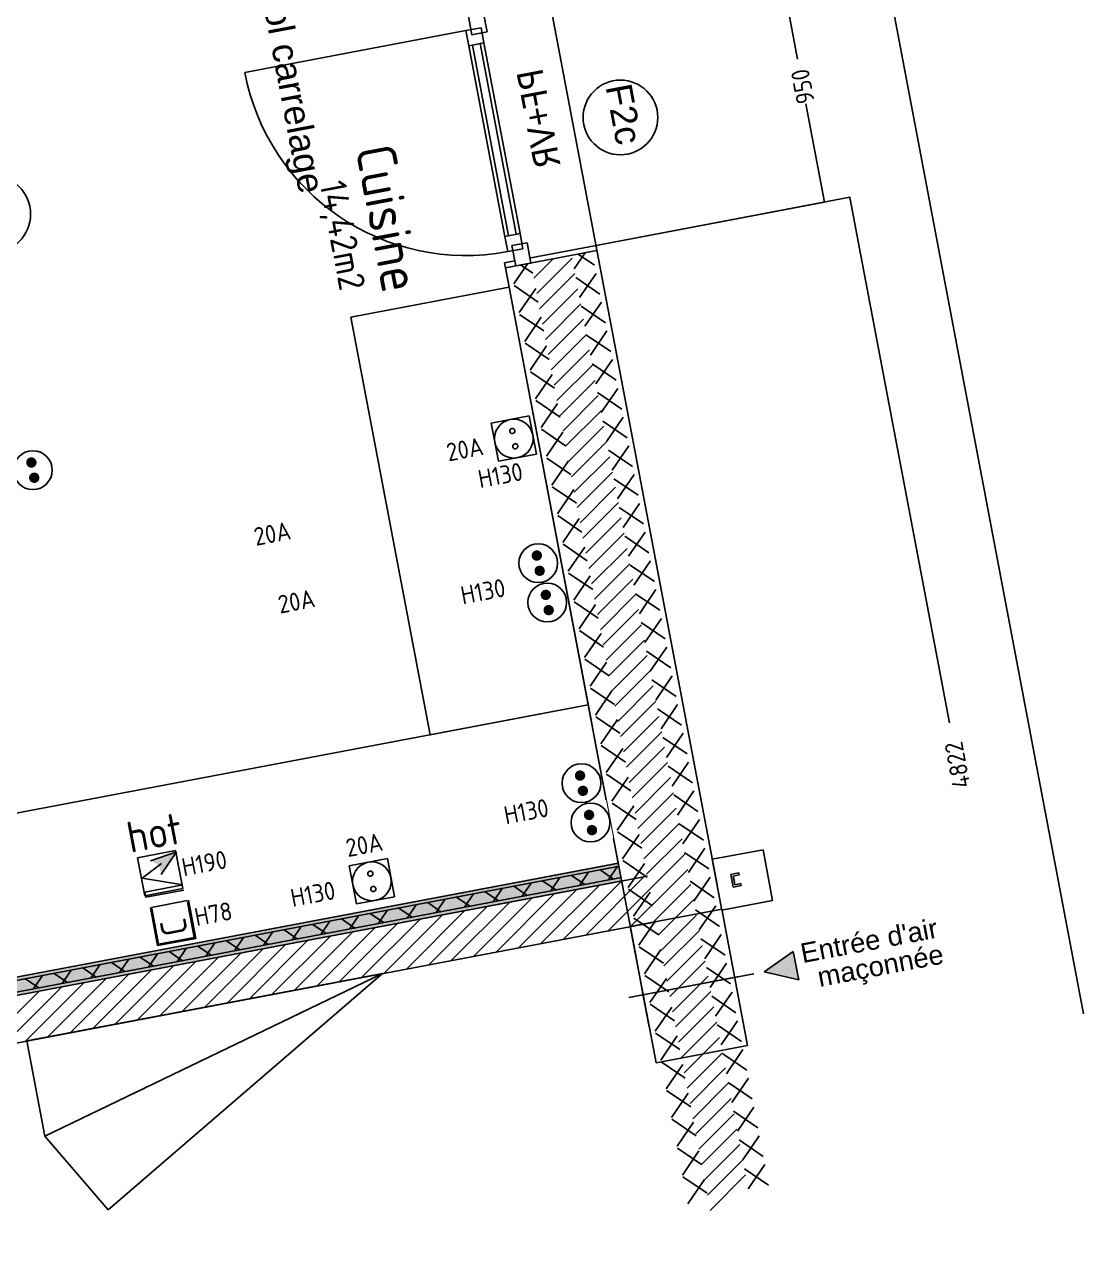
# Model space of a CAD drawing. Header units: centimetres. Extents: x 209280 to 319866, y -365283 to -277503.
# Drawn here: x 312121 to 316218, y -303834 to -299090 of the extents above; entities that cross this region are included whole.
import ezdxf

# ---------------------------------------------------------------- set-up
doc = ezdxf.new("R2010")
doc.units = ezdxf.units.CM
doc.layers.get('0').update_dxf_attribs({"color": 252})
for name, color, linetype, lineweight in [('0-PROJET-BOIS', 7, 'Continuous', 5), ('0-PROJET-CLOISONS', 7, 'Continuous', 5), ('0-PROJET-DESSINS CRÉES', 7, 'Continuous', 9), ("0-PROJET-ENTREE D'AIR", 7, 'Continuous', 18), ('0-PROJET-MENUISERIES EXT', 7, 'Continuous', 5), ('0-PROJET-MUR BETON', 7, 'Continuous', 35), ('0-PROJET-TEXTE', 7, 'Continuous', 5), ('Aucune', 7, 'Continuous', 5), ('prlm-ELEC-CFO', 1, 'Continuous', 25)]:
    doc.layers.add(name, color=color, linetype=linetype, lineweight=lineweight)
doc.styles.add('Helvetica', font='arial.ttf')
doc.styles.add('Lucida Grande', font='')
doc.styles.get("Standard").update_dxf_attribs({"font": 'isocp.shx', "height": 100})
doc.styles.get('Lucida Grande').set_extended_font_data('Lucida Grande')

# ---------------------------------------------------------------- blocks, each defined once
blk = doc.blocks.new('xi.PCHT')
at = {"color": 0, "lineweight": 5}
blk.add_wipeout([(-7.5, -7.5), (7.5, -7.5), (7.5, 7.5), (-7.5, 7.5)], dxfattribs=at).dxf.layer = 'prlm-ELEC-CFO'
at = {"layer": 'prlm-ELEC-CFO', "color": 0, "linetype": 'ByBlock', "lineweight": 5, "const_width": 2}
for points in [[(-4, 0, 1), (-2, 0, 1)], [(2, 0, 1), (4, 0, 1)]]:
    blk.add_lwpolyline(points, format="xyb", close=True, dxfattribs=at)
at = {"layer": 'prlm-ELEC-CFO', "color": 0, "linetype": 'ByBlock', "lineweight": -2}
blk.add_circle((0, 0), 7.5, dxfattribs=at)
blk = doc.blocks.new('xi.PC')
at = {"color": 0, "lineweight": 5}
blk.add_wipeout([(-7.5, -7.5), (7.5, -7.5), (7.5, 7.5), (-7.5, 7.5)], dxfattribs=at).dxf.layer = 'prlm-ELEC-CFO'
at = {"layer": 'prlm-ELEC-CFO', "color": 0, "linetype": 'ByBlock', "lineweight": 5, "const_width": 2}
for points in [[(-4, 0, 1), (-2, 0, 1)], [(2, 0, 1), (4, 0, 1)]]:
    blk.add_lwpolyline(points, format="xyb", close=True, dxfattribs=at)
at = {"layer": 'prlm-ELEC-CFO', "color": 0, "linetype": 'ByBlock', "lineweight": -2}
blk.add_circle((0, 0), 7.5, dxfattribs=at)

msp = doc.modelspace()

# ---------------------------------------------------------------- hatches: boundary and pattern name
at = {"layer": "0-PROJET-ENTREE D'AIR", "lineweight": 25}
msp.add_hatch(color=256, dxfattribs=at).paths.add_polyline_path([(315111.245, -302760.072), (315099.758, -302699.417), (315095.106, -302674.854), (314982.664, -302753.007), (315115.896, -302784.635)])
at = {"layer": 'prlm-ELEC-CFO', "lineweight": 25}
msp.add_hatch(color=256, dxfattribs=at).paths.add_polyline_path([(312609.207, -302323.648), (312641.957, -302340.868), (312649.848, -302377.018), (312709.582, -302289.373)])

# ---------------------------------------------------------------- linework, layer by layer
at = {"lineweight": 25}
for p, q in [((315216.186, -299776.792), (315216.176, -299776.743)), ((315314.292, -299758.213), (315314.301, -299758.262)), ((314656.31, -301657.261), (314656.26, -301657.271)), ((314658.883, -301670.849), (314658.932, -301670.84)), ((314302.597, -301724.247), (314302.646, -301724.238)), ((314305.17, -301737.835), (314305.121, -301737.844)), ((313892.008, -302686.791), (313892.017, -302686.84)), ((314874.33, -302808.502), (314874.281, -302808.511)), ((314520.617, -302875.487), (314520.666, -302875.478)), ((314536.623, -302960.006), (314536.574, -302960.015))]:
    msp.add_line(p, q, dxfattribs=at)
for centre in [(315216.186, -299776.792), (315314.292, -299758.213), (314656.31, -301657.261), (314658.883, -301670.849), (314302.597, -301724.247), (314305.17, -301737.835), (313892.008, -302686.791), (314874.33, -302808.502), (314520.617, -302875.487), (314536.623, -302960.006)]:
    msp.add_circle(centre, 0.025, dxfattribs=at)
at = {"layer": '0-PROJET-BOIS', "lineweight": 25}
msp.add_line((314800.063, -302416.343), (313407.381, -295062.386), dxfattribs=at)
at = {"layer": '0-PROJET-CLOISONS', "lineweight": 25}
for p, q in [((310660.858, -303044.258), (314419.994, -302332.358)), ((310660.858, -303044.258), (314419.994, -302332.358)), ((310663.277, -303057.031), (314422.413, -302345.131)), ((310663.277, -303057.031), (314422.413, -302345.131)), ((314399.23, -302394.303), (314347.812, -302359.259)), ((314379.038, -302398.127), (314414.082, -302346.708)), ((310671.464, -303100.262), (314430.6, -302388.362)), ((310671.464, -303100.262), (314430.6, -302388.362)), ((310673.883, -303113.035), (314433.019, -302401.135)), ((314176.908, -302436.406), (314125.489, -302401.362)), ((314156.715, -302440.23), (314191.76, -302388.811)), ((314288.069, -302415.355), (314236.65, -302380.31)), ((314267.876, -302419.179), (314302.921, -302367.76)), ((313823.231, -302503.385), (313858.276, -302451.966)), ((313954.585, -302478.509), (313903.167, -302443.465)), ((313934.393, -302482.333), (313969.437, -302430.915)), ((314065.747, -302457.458), (314014.328, -302422.413)), ((314045.554, -302461.282), (314080.598, -302409.863)), ((313600.909, -302545.488), (313635.953, -302494.069)), ((313732.263, -302520.612), (313680.844, -302485.568)), ((313712.07, -302524.436), (313747.114, -302473.018)), ((313843.424, -302499.561), (313792.005, -302464.516)), ((313398.779, -302583.767), (313347.36, -302548.723)), ((313378.586, -302587.591), (313413.631, -302536.172)), ((313509.94, -302562.716), (313458.521, -302527.671)), ((313489.747, -302566.54), (313524.792, -302515.121)), ((313621.101, -302541.664), (313569.683, -302506.62)), ((313176.456, -302625.87), (313125.038, -302590.826)), ((313156.264, -302629.694), (313191.308, -302578.276)), ((313287.618, -302604.819), (313236.199, -302569.774)), ((313267.425, -302608.643), (313302.469, -302557.224)), ((312822.78, -302692.849), (312857.824, -302641.43)), ((312954.134, -302667.973), (312902.715, -302632.929)), ((312933.941, -302671.797), (312968.985, -302620.379)), ((313065.295, -302646.922), (313013.876, -302611.877)), ((313045.102, -302650.746), (313080.147, -302599.327)), ((312600.457, -302734.952), (312635.502, -302683.533)), ((312731.811, -302710.077), (312680.392, -302675.032)), ((312711.618, -302713.901), (312746.663, -302662.482)), ((312842.973, -302689.025), (312791.554, -302653.981)), ((312398.327, -302773.231), (312346.909, -302738.187)), ((312378.135, -302777.055), (312413.179, -302725.637)), ((312509.489, -302752.18), (312458.07, -302717.135)), ((312489.296, -302756.004), (312524.34, -302704.585)), ((312620.65, -302731.128), (312569.231, -302696.084)), ((312176.005, -302815.334), (312124.586, -302780.29)), ((312155.812, -302819.158), (312190.857, -302767.74)), ((312287.166, -302794.283), (312235.747, -302759.238)), ((312266.973, -302798.107), (312302.018, -302746.688))]:
    msp.add_line(p, q, dxfattribs=at)
msp.add_solid([(310673.883, -303113.035), (310660.858, -303044.258), (314433.019, -302401.135), (314419.994, -302332.358)], dxfattribs=at)
at = {"layer": '0-PROJET-DESSINS CRÉES', "lineweight": 25}
for p, q in [((314079.391, -299992.077), (314331.903, -299944.256)), ((314331.903, -299944.256), (314335.624, -299963.907)), ((313978.19, -300011.242), (314017.491, -300003.799)), ((313981.911, -300030.893), (313978.19, -300011.242)), ((313383.985, -300221.764), (313996.105, -300105.842)), ((313996.105, -300105.842), (314301.915, -301720.646)), ((313689.795, -301836.569), (313383.985, -300221.764)), ((310544.935, -302432.138), (314301.915, -301720.646)), ((314301.915, -301720.646), (313689.795, -301836.569)), ((314301.915, -301720.646), (314417.837, -302332.766)), ((314781.456, -302318.089), (314977.963, -302280.875)), ((314977.963, -302280.875), (315015.178, -302477.382)), ((314417.837, -302332.766), (310660.858, -303044.258)), ((314818.671, -302514.596), (314781.456, -302318.089)), ((314884.004, -302370.638), (314853.545, -302376.406)), ((314853.545, -302376.406), (314862.849, -302425.533)), ((314862.849, -302425.533), (314853.545, -302376.406)), ((314862.894, -302382.778), (314885.492, -302378.498)), ((314869.22, -302416.184), (314862.894, -302382.778)), ((314867.453, -302406.85), (314864.661, -302392.112)), ((314885.492, -302378.498), (314884.004, -302370.638)), ((314862.849, -302425.533), (314893.307, -302419.765)), ((314891.819, -302411.905), (314869.22, -302416.184)), ((314893.307, -302419.765), (314891.819, -302411.905)), ((315015.178, -302477.382), (314818.671, -302514.596))]:
    msp.add_line(p, q, dxfattribs=at)
at = {"layer": "0-PROJET-ENTREE D'AIR", "lineweight": 25}
for p, q in [((314464.355, -302578.4), (314818.299, -302511.371)), ((314464.355, -302578.4), (314818.299, -302511.371)), ((314818.299, -302511.371), (314918.034, -303038.01)), ((314818.299, -302511.371), (314918.034, -303038.01)), ((314564.089, -303105.04), (314464.355, -302578.4)), ((314564.089, -303105.04), (314464.355, -302578.4)), ((315095.106, -302674.854), (314982.664, -302753.007)), ((315099.758, -302699.417), (315095.106, -302674.854)), ((315111.245, -302760.072), (315099.758, -302699.417)), ((314459.203, -302852.139), (314942.28, -302760.655)), ((314459.203, -302852.139), (314884.411, -302771.614)), ((314982.664, -302753.007), (315115.896, -302784.635)), ((315115.896, -302784.635), (315111.245, -302760.072)), ((314918.034, -303038.01), (314564.089, -303105.04)), ((314918.034, -303038.01), (314564.089, -303105.04))]:
    msp.add_line(p, q, dxfattribs=at)
at = {"layer": '0-PROJET-MENUISERIES EXT', "lineweight": 25}
for p, q in [((313837.002, -299050.739), (313851.888, -299129.342)), ((313910.84, -299118.178), (313895.954, -299039.575)), ((313828.516, -299113.413), (312973.709, -299275.295)), ((313887.468, -299102.248), (313828.516, -299113.413)), ((313828.516, -299113.413), (313839.68, -299172.365)), ((313851.888, -299129.342), (313910.84, -299118.178)), ((313898.632, -299161.2), (313887.468, -299102.248)), ((313839.68, -299172.365), (313898.632, -299161.2)), ((313854.418, -299169.574), (313839.68, -299172.365)), ((313839.68, -299172.365), (313979.234, -299909.267)), ((313993.972, -299906.476), (313854.418, -299169.574)), ((313898.632, -299161.2), (313883.894, -299163.991)), ((313883.894, -299163.991), (314023.448, -299900.894)), ((314038.186, -299898.103), (313898.632, -299161.2)), ((314038.186, -299898.103), (313979.234, -299909.267)), ((313979.234, -299909.267), (313993.972, -299906.476)), ((313979.234, -299909.267), (313990.398, -299968.219)), ((314065.279, -299933.683), (314006.327, -299944.847)), ((314023.448, -299900.894), (314038.186, -299898.103)), ((314049.35, -299957.055), (314038.186, -299898.103)), ((314080.165, -300012.285), (314065.279, -299933.683)), ((313990.398, -299968.219), (314049.35, -299957.055)), ((314006.327, -299944.847), (314021.213, -300023.45)), ((314021.213, -300023.45), (314080.165, -300012.285))]:
    msp.add_line(p, q, dxfattribs=at)
msp.add_arc((313828.516, -299113.413), 870, 190.723601, 280.723601, dxfattribs=at)
at = {"layer": '0-PROJET-MUR BETON', "lineweight": 25}
for p, q in [((313981.911, -300030.893), (314335.624, -299963.907)), ((314247.239, -300034.624), (314289.481, -299972.646)), ((314262.692, -299977.719), (314326.064, -300020.911)), ((313981.911, -300030.893), (314307.871, -301752.1)), ((314013.985, -300092.768), (314067.158, -300014.749)), ((314040.369, -300019.822), (314087.702, -300052.082)), ((314091.302, -300071.093), (314166.45, -299995.945)), ((314102.492, -300130.181), (314239.407, -299993.266)), ((314113.682, -300189.269), (314250.597, -300052.354)), ((314253.627, -300068.355), (314347.116, -300132.072)), ((314268.291, -300145.786), (314332.008, -300052.297)), ((314015.265, -300099.526), (314108.753, -300163.243)), ((314035.036, -300203.929), (314098.753, -300110.44)), ((314124.872, -300248.358), (314261.787, -300111.443)), ((314136.062, -300307.446), (314272.977, -300170.531)), ((314289.343, -300256.947), (314353.06, -300163.458)), ((314036.316, -300210.687), (314129.805, -300274.404)), ((314056.088, -300315.09), (314119.805, -300221.601)), ((314274.679, -300179.516), (314368.167, -300243.233)), ((314147.252, -300366.534), (314284.167, -300229.619)), ((314158.442, -300425.622), (314295.357, -300288.707)), ((314295.73, -300290.677), (314389.219, -300354.394)), ((314310.394, -300368.108), (314374.111, -300274.62)), ((314057.368, -300321.848), (314150.856, -300385.565)), ((314077.139, -300426.251), (314140.857, -300332.763)), ((314169.632, -300484.71), (314306.547, -300347.795)), ((314180.822, -300543.798), (314317.737, -300406.883)), ((314316.782, -300401.838), (314410.271, -300465.556)), ((314331.446, -300479.269), (314395.163, -300385.781)), ((314078.419, -300433.009), (314171.908, -300496.727)), ((314098.191, -300537.413), (314161.908, -300443.924)), ((314192.012, -300602.887), (314328.927, -300465.972)), ((314352.497, -300590.431), (314416.214, -300496.942)), ((314099.471, -300544.171), (314192.959, -300607.888)), ((314119.243, -300648.574), (314182.96, -300555.085)), ((314203.202, -300661.975), (314340.117, -300525.06)), ((314337.833, -300513), (314431.322, -300576.717)), ((314214.392, -300721.063), (314351.307, -300584.148)), ((314225.582, -300780.151), (314362.497, -300643.236)), ((314358.885, -300624.161), (314452.374, -300687.878)), ((314373.549, -300701.592), (314437.266, -300608.103)), ((314120.522, -300655.332), (314214.011, -300719.049)), ((314140.294, -300759.735), (314204.011, -300666.247)), ((314236.772, -300839.239), (314373.687, -300702.324)), ((314379.937, -300735.322), (314473.425, -300799.04)), ((314394.6, -300812.753), (314458.318, -300719.265)), ((314141.574, -300766.493), (314235.063, -300830.211)), ((314161.346, -300870.897), (314225.063, -300777.408)), ((314247.962, -300898.327), (314384.878, -300761.412)), ((314259.152, -300957.416), (314396.068, -300820.501)), ((314415.652, -300923.915), (314479.369, -300830.426)), ((314162.626, -300877.655), (314256.114, -300941.372)), ((314182.397, -300982.058), (314246.114, -300888.569)), ((314270.342, -301016.504), (314407.258, -300879.589)), ((314400.988, -300846.484), (314494.477, -300910.201)), ((314281.533, -301075.592), (314418.448, -300938.677)), ((314422.04, -300957.645), (314515.528, -301021.362)), ((314436.704, -301035.076), (314500.421, -300941.587)), ((314183.677, -300988.816), (314277.166, -301052.533)), ((314203.449, -301093.219), (314267.166, -300999.73)), ((314292.723, -301134.68), (314429.638, -300997.765)), ((314303.913, -301193.768), (314440.828, -301056.853)), ((314443.091, -301068.806), (314536.58, -301132.523)), ((314457.755, -301146.237), (314521.472, -301052.748)), ((314204.729, -301099.977), (314298.217, -301163.694)), ((314224.5, -301204.38), (314288.218, -301110.892)), ((314315.103, -301252.856), (314452.018, -301115.941)), ((314478.807, -301257.398), (314542.524, -301163.91)), ((314225.78, -301211.138), (314319.269, -301274.856)), ((314326.293, -301311.945), (314463.208, -301175.029)), ((314464.143, -301179.967), (314557.632, -301243.685)), ((314245.552, -301315.542), (314309.269, -301222.053)), ((314337.483, -301371.033), (314474.398, -301234.118)), ((314348.673, -301430.121), (314485.588, -301293.206)), ((314485.194, -301291.129), (314578.683, -301354.846)), ((314499.858, -301368.56), (314563.575, -301275.071)), ((314246.832, -301322.3), (314340.32, -301386.017)), ((314266.604, -301426.703), (314330.321, -301333.214)), ((314359.863, -301489.209), (314496.778, -301352.294)), ((314506.246, -301402.29), (314599.735, -301466.007)), ((314520.91, -301479.721), (314584.627, -301386.232)), ((314267.883, -301433.461), (314361.372, -301497.178)), ((314287.655, -301537.864), (314351.372, -301444.376)), ((314371.053, -301548.297), (314507.968, -301411.382)), ((314382.243, -301607.385), (314519.158, -301470.47)), ((314541.961, -301590.882), (314605.679, -301497.394)), ((314288.935, -301544.622), (314382.424, -301608.34)), ((314393.433, -301666.474), (314530.348, -301529.558)), ((314527.298, -301513.451), (314620.786, -301577.169)), ((314308.707, -301649.025), (314372.424, -301555.537)), ((314404.623, -301725.562), (314541.538, -301588.647)), ((314415.813, -301784.65), (314552.728, -301647.735)), ((314548.349, -301624.613), (314641.838, -301688.33)), ((314563.013, -301702.044), (314626.73, -301608.555)), ((314309.987, -301655.784), (314403.475, -301719.501)), ((314329.758, -301760.187), (314393.475, -301666.698)), ((314427.003, -301843.738), (314563.918, -301706.823)), ((314569.401, -301735.774), (314662.889, -301799.491)), ((314584.065, -301813.205), (314647.782, -301719.716)), ((314326.478, -301850.354), (314307.874, -301752.114)), ((314331.038, -301766.945), (314424.527, -301830.662)), ((314350.81, -301871.348), (314414.527, -301777.859)), ((314438.193, -301902.826), (314575.108, -301765.911)), ((314449.383, -301961.914), (314586.298, -301824.999)), ((314605.116, -301924.366), (314668.833, -301830.877)), ((314326.481, -301850.368), (314326.466, -301850.286)), ((314359.958, -302027.143), (314326.47, -301850.308)), ((314359.963, -302027.165), (314326.47, -301850.309)), ((314359.963, -302027.165), (314329.148, -301864.448)), ((314352.09, -301878.106), (314445.578, -301941.823)), ((314460.573, -302021.003), (314597.488, -301884.087)), ((314590.452, -301846.935), (314683.941, -301910.652)), ((314371.861, -301982.509), (314435.579, -301889.021)), ((314471.763, -302080.091), (314608.678, -301943.176)), ((314611.504, -301958.096), (314704.993, -302021.814)), ((314626.168, -302035.527), (314689.885, -301942.039)), ((314373.141, -301989.267), (314466.63, -302052.985)), ((314392.913, -302093.671), (314456.63, -302000.182)), ((314482.953, -302139.179), (314619.868, -302002.264)), ((314362.64, -302041.304), (314482.77, -302675.641)), ((314494.143, -302198.267), (314631.058, -302061.352)), ((314632.555, -302069.258), (314726.044, -302132.975)), ((314647.219, -302146.689), (314710.936, -302053.2)), ((314394.193, -302100.429), (314487.681, -302164.146)), ((314413.965, -302204.832), (314477.682, -302111.343)), ((314505.333, -302257.355), (314642.248, -302120.44)), ((314668.271, -302257.85), (314731.988, -302164.361)), ((314415.244, -302211.59), (314508.733, -302275.307)), ((314516.523, -302316.443), (314653.438, -302179.528)), ((314653.607, -302180.419), (314747.096, -302244.136)), ((314435.016, -302315.993), (314498.733, -302222.505)), ((314527.713, -302375.532), (314664.628, -302238.616)), ((314538.903, -302434.62), (314675.818, -302297.705)), ((314674.659, -302291.58), (314768.147, -302355.298)), ((314689.322, -302369.011), (314753.04, -302275.523)), ((314436.296, -302322.751), (314529.785, -302386.469)), ((314456.068, -302427.154), (314519.785, -302333.666)), ((314550.093, -302493.708), (314687.008, -302356.793)), ((307798.495, -303657.572), (314531.03, -302382.574)), ((307798.495, -303657.572), (314531.03, -302382.574)), ((314205.555, -302627.411), (314431.554, -302401.413)), ((314292.252, -302610.993), (314518.251, -302384.994)), ((314695.71, -302402.742), (314789.199, -302466.459)), ((314710.374, -302480.173), (314774.091, -302386.684)), ((313945.465, -302676.667), (314171.464, -302450.668)), ((314032.162, -302660.248), (314258.161, -302434.25)), ((314118.859, -302643.83), (314344.857, -302417.831)), ((314378.949, -302594.574), (314540.57, -302432.953)), ((314457.348, -302433.913), (314550.836, -302497.63)), ((314477.119, -302538.316), (314540.836, -302444.827)), ((314561.283, -302552.796), (314698.198, -302415.881)), ((313685.375, -302725.922), (313911.374, -302499.924)), ((313772.072, -302709.504), (313998.071, -302483.505)), ((313858.769, -302693.085), (314084.767, -302467.087)), ((314465.645, -302578.156), (314551.76, -302492.041)), ((314572.473, -302611.884), (314709.389, -302474.969)), ((314731.426, -302591.334), (314795.143, -302497.845)), ((313425.285, -302775.178), (313651.284, -302549.179)), ((313511.982, -302758.759), (313737.981, -302532.761)), ((313598.679, -302742.341), (313824.677, -302516.342)), ((314478.399, -302545.074), (314571.888, -302608.791)), ((314583.663, -302670.972), (314720.579, -302534.057)), ((314716.762, -302513.903), (314810.25, -302577.62)), ((307831.987, -303834.429), (314564.522, -302559.431)), ((307831.987, -303834.429), (314564.522, -302559.431)), ((313251.892, -302808.015), (313477.891, -302582.016)), ((313338.589, -302791.596), (313564.587, -302565.598)), ((314498.171, -302649.477), (314561.888, -302555.988)), ((314552.342, -302561.737), (314562.95, -302551.129)), ((314594.854, -302730.061), (314731.769, -302593.145)), ((312991.802, -302857.27), (313217.8, -302631.272)), ((313078.499, -302840.852), (313304.497, -302614.853)), ((313165.195, -302824.433), (313391.194, -302598.435)), ((314737.813, -302625.064), (314831.302, -302688.781)), ((314752.477, -302702.495), (314816.194, -302609.006)), ((312731.712, -302906.526), (312957.71, -302680.527)), ((312818.409, -302890.107), (313044.407, -302664.109)), ((312905.105, -302873.689), (313131.104, -302647.69)), ((314516.263, -302852.498), (314482.772, -302675.651)), ((314499.451, -302656.235), (314592.939, -302719.952)), ((314519.222, -302760.638), (314582.94, -302667.15)), ((314606.044, -302789.149), (314742.959, -302652.234)), ((312471.622, -302955.781), (312697.62, -302729.783)), ((312558.318, -302939.363), (312784.317, -302713.364)), ((312645.015, -302922.944), (312871.014, -302696.946)), ((314617.234, -302848.237), (314754.149, -302711.322)), ((314758.865, -302736.225), (314852.354, -302799.943)), ((314773.529, -302813.656), (314837.246, -302720.168)), ((312211.532, -303005.037), (312437.53, -302779.038)), ((312298.228, -302988.618), (312524.227, -302762.62)), ((312384.925, -302972.2), (312610.924, -302746.201)), ((314520.502, -302767.396), (314613.991, -302831.114)), ((314540.274, -302871.8), (314603.991, -302778.311)), ((314628.424, -302907.325), (314765.339, -302770.41)), ((311951.442, -303054.292), (312177.44, -302828.294)), ((312038.138, -303037.874), (312264.137, -302811.875)), ((312124.835, -303021.455), (312350.834, -302795.457)), ((314639.614, -302966.413), (314776.529, -302829.498)), ((314794.58, -302924.818), (314858.297, -302831.329)), ((314516.265, -302852.507), (314536.616, -302959.971)), ((314541.554, -302878.558), (314635.042, -302942.275)), ((314779.916, -302847.387), (314873.405, -302911.104)), ((314561.326, -302982.961), (314625.043, -302889.472)), ((314650.804, -303025.501), (314787.719, -302888.586)), ((314661.994, -303084.589), (314798.909, -302947.674)), ((314800.968, -302958.548), (314894.457, -303022.265)), ((314815.632, -303035.979), (314879.349, -302942.49)), ((314562.605, -302989.719), (314656.094, -303053.436)), ((314582.377, -303094.122), (314646.094, -303000.634)), ((314673.184, -303143.678), (314810.099, -303006.763)), ((314684.374, -303202.766), (314821.289, -303065.851)), ((314822.02, -303069.709), (314915.508, -303133.427)), ((314836.683, -303147.14), (314900.401, -303053.652)), ((314583.657, -303100.88), (314677.146, -303164.598)), ((314603.429, -303205.283), (314667.146, -303111.795)), ((314695.564, -303261.854), (314832.479, -303124.939)), ((314857.735, -303258.302), (314921.452, -303164.813)), ((314604.709, -303212.042), (314698.197, -303275.759)), ((314706.754, -303320.942), (314843.669, -303184.027)), ((314843.071, -303180.871), (314936.56, -303244.588)), ((314624.48, -303316.445), (314688.197, -303222.956)), ((314717.944, -303380.03), (314854.859, -303243.115)), ((314729.134, -303439.118), (314866.049, -303302.203)), ((314864.123, -303292.032), (314957.611, -303355.749)), ((314878.787, -303369.463), (314942.504, -303275.974)), ((314625.76, -303323.203), (314719.249, -303386.92)), ((314645.532, -303427.606), (314709.249, -303334.117)), ((314740.324, -303498.207), (314877.239, -303361.292)), ((314885.174, -303403.193), (314978.663, -303466.91)), ((314899.838, -303480.624), (314963.555, -303387.135)), ((314646.812, -303434.364), (314740.3, -303498.081)), ((314666.583, -303538.767), (314730.301, -303445.279)), ((314751.514, -303557.295), (314888.429, -303420.38)), ((314762.704, -303616.383), (314899.619, -303479.468)), ((314920.89, -303591.785), (314984.607, -303498.297)), ((314667.863, -303545.525), (314761.352, -303609.243)), ((314773.894, -303675.471), (314910.809, -303538.556)), ((314906.226, -303514.354), (314999.715, -303578.072)), ((314687.635, -303649.929), (314751.352, -303556.44))]:
    msp.add_line(p, q, dxfattribs=at)
at = {"layer": '0-PROJET-TEXTE', "lineweight": 25}
for p, q in [((314631.888, -294542.545), (316217.542, -302915.474)), ((315039.427, -298843.432), (315111.52, -299224.115)), ((315216.176, -299776.743), (315144.083, -299396.059)), ((314331.903, -299944.256), (315314.292, -299758.213)), ((314331.903, -299944.256), (315216.186, -299776.792)), ((315314.301, -299758.262), (315699.03, -301789.796))]:
    msp.add_line(p, q, dxfattribs=at)
msp.add_circle((314426.386, -299449.392), 144.471, dxfattribs=at)
at = {"layer": 'Aucune', "lineweight": 25}
for p, q in [((313505.954, -302759.901), (312130.404, -303020.401)), ((313505.954, -302759.901), (312200.098, -303389.03)), ((313505.954, -302759.901), (312444.943, -303673.276)), ((312200.098, -303389.03), (312130.337, -303019.713)), ((312200.098, -303389.03), (312445.439, -303673.756))]:
    msp.add_line(p, q, dxfattribs=at)
at = {"layer": 'prlm-ELEC-CFO', "lineweight": 25}
for p, q in [((314073.624, -300603.66), (313926.243, -300631.57)), ((314101.534, -300751.04), (314073.624, -300603.66)), ((313926.243, -300631.57), (313954.154, -300778.951)), ((313954.154, -300778.951), (314101.534, -300751.04)), ((312705.697, -302284.098), (312558.316, -302312.009)), ((312558.316, -302312.009), (312586.227, -302459.389)), ((312609.207, -302323.648), (312709.582, -302289.373)), ((312709.582, -302289.373), (312649.848, -302377.018)), ((312733.607, -302431.479), (312705.697, -302284.098)), ((312651.362, -302333.707), (312576.157, -302390.974)), ((313524.749, -302315.458), (313377.368, -302343.368)), ((313377.368, -302343.368), (313405.279, -302490.749)), ((313552.659, -302462.838), (313524.749, -302315.458)), ((312576.157, -302390.974), (312733.772, -302417.102)), ((312586.227, -302459.389), (312733.607, -302431.479)), ((312733.772, -302417.102), (312586.391, -302445.013)), ((312586.391, -302445.013), (312590.113, -302464.664)), ((312590.113, -302464.664), (312737.493, -302436.753)), ((312612.443, -302503.983), (312749.998, -302477.933)), ((312751.634, -302482.334), (312777.684, -302619.889)), ((312783.527, -302623.871), (312755.617, -302476.491)), ((313405.279, -302490.749), (313552.659, -302462.838)), ((312608.236, -302504.401), (312636.147, -302651.782)), ((312640.129, -302645.939), (312614.079, -302508.384)), ((312636.147, -302651.782), (312783.527, -302623.871)), ((312777.684, -302619.889), (312640.129, -302645.939))]:
    msp.add_line(p, q, dxfattribs=at)
for centre, radius in [((311994.554, -299823.136), 150), ((314013.889, -300691.305), 75), ((313465.014, -302403.103), 75)]:
    msp.add_circle(centre, radius, dxfattribs=at)
for centre, start, end in [((314008.307, -300661.829), 280.723601, 100.723601), ((314008.307, -300661.829), 100.723601, 280.723601), ((314019.471, -300720.781), 100.723601, 280.723601), ((314019.471, -300720.781), 280.723601, 100.723601), ((313459.432, -302373.627), 100.723601, 280.723601), ((313459.432, -302373.627), 280.723601, 100.723601), ((313470.596, -302432.579), 100.723601, 280.723601), ((313470.596, -302432.579), 280.723601, 100.723601)]:
    msp.add_arc(centre, 10, start, end, dxfattribs=at)

# ---------------------------------------------------------------- block references
at = {"layer": 'prlm-ELEC-CFO', "xscale": 9.999999999999998, "yscale": 9.999999999999998, "zscale": 9.999999999999998, "rotation": 280.723601411399}
msp.add_blockref('xi.PCHT', (312153.441, -300813.118), dxfattribs=at)

# ---------------------------------------------------------------- texts
at = {"layer": "0-PROJET-ENTREE D'AIR", "lineweight": 25, "style": 'Helvetica'}
for s, p in [("Entrée d'air", (315131.107, -302719.572)), (' maçonnée', (315167.935, -302817.233))]:
    msp.add_text(s, height=75.6543, rotation=10.723601, dxfattribs=at).set_placement(p)
at = {"layer": '0-PROJET-MENUISERIES EXT', "lineweight": 25, "extrusion": (0, 0, -1), "style": 'Lucida Grande'}
msp.add_text('PF+VR', height=101.6073, rotation=259.276399, dxfattribs=at).set_placement((-314123.093, -299253.089))
at = {"layer": '0-PROJET-TEXTE', "lineweight": 25, "style": 'Helvetica'}
for s, p in [('sol carrelage', (313034.458, -298957.175)), ('F2c', (314368.376, -299330.01))]:
    msp.add_text(s, height=100.8724, rotation=280.723601, dxfattribs=at).set_placement(p)
at = {"layer": '0-PROJET-TEXTE', "lineweight": 25}
for s, height, rotation, p in [('950', 70, 100.723601, (315178.472, -299389.547)), ('Cuisine', 151.3086, 280.723601, (313400.853, -299571.434)), ('14,42m2', 102.1636, 280.723601, (313262.055, -299705.107)), ('4822', 70, 100.723601, (315781.177, -302035.467))]:
    msp.add_text(s, height=height, rotation=rotation, dxfattribs=at).set_placement(p)
at = {"layer": 'prlm-ELEC-CFO'}
for s, p in [('20A', (313760.865, -300780.024)), ('H130', (313883.345, -300883.397)), ('20A', (313016.181, -301106.258)), ('H130', (313816.157, -301332.783)), ('20A', (313109.523, -301368.304)), ('H130', (313983.515, -302183.555)), ('20A', (313371.657, -302309.838)), ('H190', (312737.076, -302384.097)), ('H130', (313158.16, -302502.925)), ('H78', (312786.578, -302577.218))]:
    msp.add_text(s, height=70, rotation=10.723601, dxfattribs=at).set_placement(p)
at = {"layer": 'prlm-ELEC-CFO', "lineweight": 25}
for s, height, rotation, p in [('hot', 120, 10.723601, (312529.969, -302294.057)), ('C', 100, 100.723601, (312754.162, -302603.168))]:
    msp.add_text(s, height=height, rotation=rotation, dxfattribs=at).set_placement(p)

# ---------------------------------------------------------------- next in the draw order: block references
at = {"layer": 'prlm-ELEC-CFO', "xscale": 9.999999999999998, "yscale": 9.999999999999998, "zscale": 9.999999999999998, "rotation": 280.723601411399}
for p in [(314108.407, -301172.904), (314275.764, -302023.676)]:
    msp.add_blockref('xi.PC', p, dxfattribs=at)

# ---------------------------------------------------------------- next in the draw order: block references
for p in [(314143.323, -301324.969), (314310.68, -302175.741)]:
    msp.add_blockref('xi.PC', p, dxfattribs=at)

doc.saveas('drawing.dxf')
